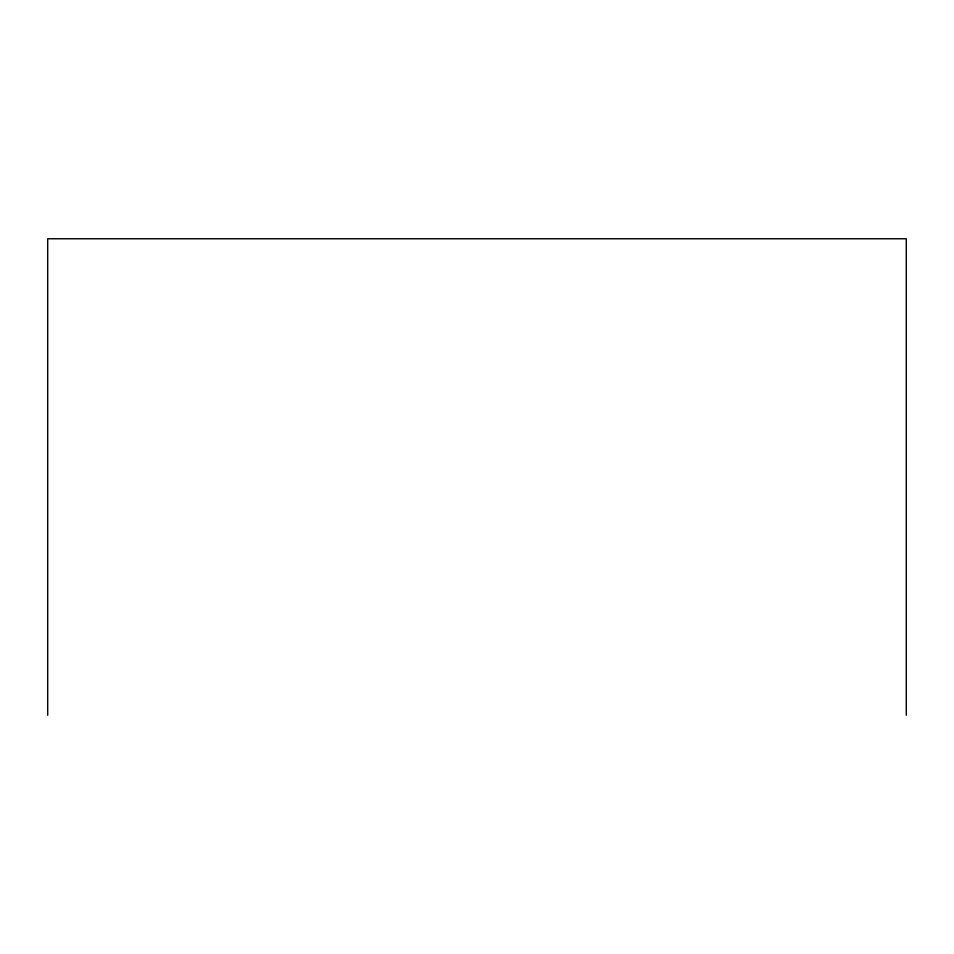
<?xml version="1.0" encoding="UTF-8"?>
<svg xmlns="http://www.w3.org/2000/svg" width="954" height="954" viewBox="0 0 954 954"><rect width="100%" height="100%" fill="white"/><g stroke="black" fill="none" stroke-linecap="round" stroke-linejoin="round"><path stroke-width="1.43" d="M906.3 715.238L906.3 238.762L47.7 238.762L47.7 715.238"/></g></svg>
